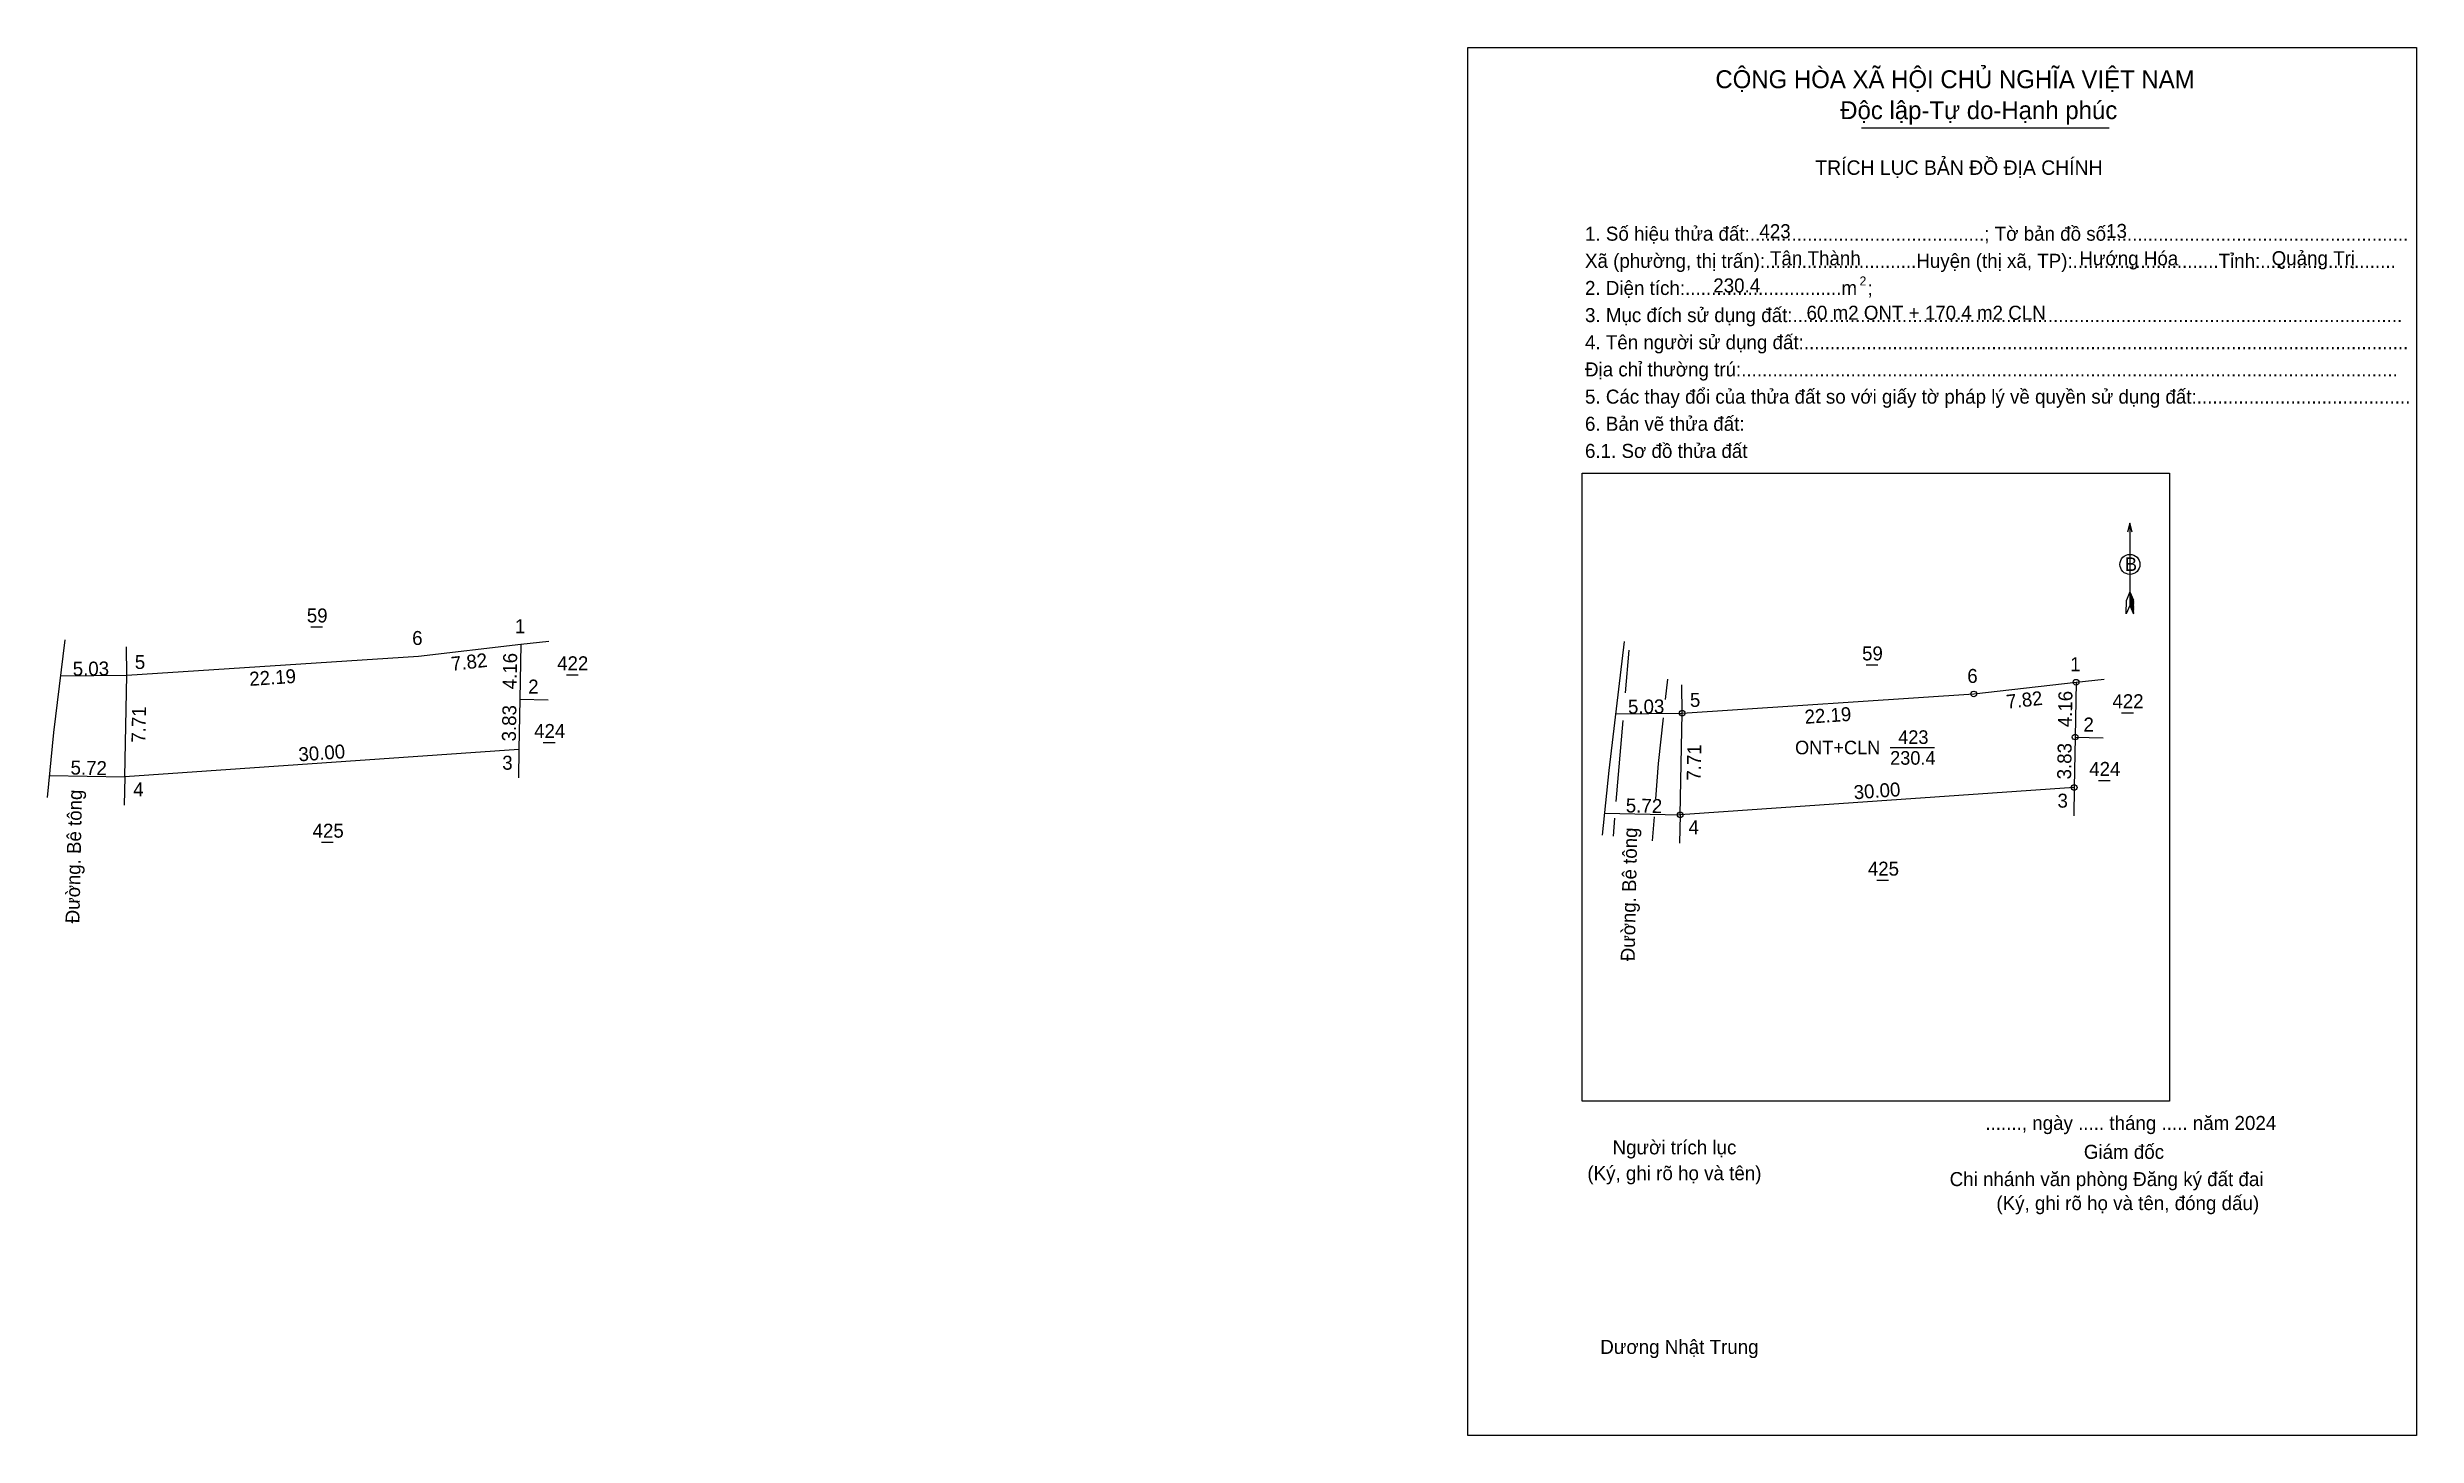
# Model space of a CAD drawing. Extents: x 540506 to 540686, y 1835771 to 1835877.
import ezdxf

# ---------------------------------------------------------------- set-up
doc = ezdxf.new("R2010")
doc.units = 0
for name, color, linetype in [('Level 1', 7, 'Continuous'), ('Level 10', 7, 'Continuous'), ('Level 11', 7, 'Continuous'), ('Level 13', 7, 'Continuous'), ('Level 2', 7, 'Continuous'), ('Level 22', 7, 'Continuous'), ('Level 27', 7, 'Continuous'), ('Level 36', 7, 'Continuous'), ('Level 49', 7, 'Continuous'), ('Level 6', 7, 'Continuous'), ('Level 8', 7, 'Continuous'), ('Level 9', 7, 'Continuous')]:
    doc.layers.add(name, color=color, linetype=linetype)

msp = doc.modelspace()

# ---------------------------------------------------------------- linework, layer by layer
at = {"layer": 'Level 1'}
for p, q in [((540613.89, 1835876.68), (540613.89, 1835876.68)), ((540622.57, 1835844.36), (540622.57, 1835844.36)), ((540664.16, 1835840.56), (540664.16, 1835834.32)), ((540663.88, 1835833.68), (540663.9, 1835834.71)), ((540664.16, 1835834.32), (540663.88, 1835833.68)), ((540664.16, 1835835.35), (540663.9, 1835834.71)), ((540664.16, 1835835.35), (540664.42, 1835834.71)), ((540664.16, 1835835.26), (540664.42, 1835834.62)), ((540664.16, 1835835.17), (540664.42, 1835834.53)), ((540664.16, 1835835.08), (540664.43, 1835834.44)), ((540664.16, 1835834.99), (540664.43, 1835834.35)), ((540664.16, 1835834.9), (540664.43, 1835834.25)), ((540664.16, 1835834.81), (540664.43, 1835834.16)), ((540664.16, 1835834.72), (540664.43, 1835834.07)), ((540664.16, 1835834.63), (540664.43, 1835833.98)), ((540664.16, 1835834.54), (540664.43, 1835833.88)), ((540664.16, 1835834.45), (540664.43, 1835833.79)), ((540664.16, 1835834.32), (540664.43, 1835833.68)), ((540664.43, 1835833.68), (540664.42, 1835834.71)), ((540685.93, 1835771.3), (540685.93, 1835771.3))]:
    msp.add_line(p, q, dxfattribs=at)
msp.add_lwpolyline([(540622.57, 1835844.36), (540667.16, 1835844.36), (540667.16, 1835796.7), (540622.57, 1835796.7)], close=True, dxfattribs=at)
msp.add_lwpolyline([(540664.34, 1835839.89), (540664.16, 1835840.56), (540663.98, 1835839.89)], dxfattribs=at)
msp.add_circle((540664.16, 1835837.44), 0.761, dxfattribs=at)
at = {"layer": 'Level 10'}
for p, q in [((540624.62, 1835821.8), (540625.78, 1835831.58)), ((540624.12, 1835816.87), (540624.62, 1835821.8))]:
    msp.add_line(p, q, dxfattribs=at)
for points in [[(540626.12, 1835830.93), (540625.84, 1835827.68)], [(540625.66, 1835825.59), (540625.13, 1835819.44)], [(540625.02, 1835818.16), (540624.91, 1835816.81)]]:
    msp.add_lwpolyline(points, dxfattribs=at)
msp.add_lwpolyline([(540652.3, 1835827.6), (540660.07, 1835828.49), (540660, 1835824.33), (540659.93, 1835820.5), (540630.01, 1835818.43), (540630.16, 1835826.14)], close=True, dxfattribs=at)
at = {"layer": 'Level 11'}
for centre in [(540660.07, 1835828.49), (540652.3, 1835827.6), (540652.3, 1835827.6), (540630.16, 1835826.14), (540660, 1835824.33), (540659.93, 1835820.5), (540630.01, 1835818.43)]:
    msp.add_circle(centre, 0.215, dxfattribs=at)
at = {"layer": 'Level 13'}
for p, q in [((540643.78, 1835870.59), (540662.59, 1835870.59)), ((540625.13, 1835826.09), (540630.16, 1835826.14)), ((540624.29, 1835818.54), (540630.01, 1835818.43))]:
    msp.add_line(p, q, dxfattribs=at)
at = {"layer": 'Level 2'}
msp.add_lwpolyline([(540613.89, 1835876.69), (540685.93, 1835876.69), (540685.93, 1835771.3), (540613.89, 1835771.3)], close=True, dxfattribs=at)
at = {"layer": 'Level 22'}
for points in [[(540629.04, 1835828.72), (540628.87, 1835827.17)], [(540628.72, 1835825.8), (540628.33, 1835822.33), (540628.13, 1835819.65)], [(540628.02, 1835818.27), (540627.88, 1835816.44)]]:
    msp.add_lwpolyline(points, dxfattribs=at)
at = {"layer": 'Level 27'}
for p, q in [((540630.16, 1835826.14), (540630.14, 1835828.29)), ((540660.07, 1835828.49), (540662.2, 1835828.73)), ((540660, 1835824.33), (540662.14, 1835824.28)), ((540659.93, 1835820.5), (540659.9, 1835818.35)), ((540630.01, 1835818.43), (540629.96, 1835816.28))]:
    msp.add_line(p, q, dxfattribs=at)
at = {"layer": 'Level 8'}
for p, q in [((540526.03, 1835832.69), (540526.92, 1835832.69)), ((540506.52, 1835824.68), (540507.36, 1835831.72)), ((540512.06, 1835829.02), (540512.04, 1835831.17)), ((540541.97, 1835831.37), (540544.1, 1835831.61)), ((540507.03, 1835828.97), (540512.06, 1835829.02)), ((540545.43, 1835829.05), (540546.32, 1835829.05)), ((540541.9, 1835827.21), (540544.05, 1835827.16)), ((540506.02, 1835819.75), (540506.52, 1835824.68)), ((540541.83, 1835823.38), (540541.8, 1835821.23)), ((540543.68, 1835823.91), (540544.57, 1835823.91)), ((540506.19, 1835821.42), (540511.91, 1835821.31)), ((540511.91, 1835821.31), (540511.86, 1835819.16)), ((540526.84, 1835816.35), (540527.73, 1835816.35))]:
    msp.add_line(p, q, dxfattribs=at)
msp.add_lwpolyline([(540534.2, 1835830.48), (540541.97, 1835831.37), (540541.9, 1835827.21), (540541.83, 1835823.38), (540511.91, 1835821.31), (540512.06, 1835829.02)], close=True, dxfattribs=at)
at = {"layer": 'Level 9'}
for p, q in [((540644.13, 1835829.81), (540645.02, 1835829.81)), ((540663.53, 1835826.17), (540664.42, 1835826.17)), ((540645.95, 1835823.53), (540649.32, 1835823.53)), ((540661.78, 1835821.03), (540662.67, 1835821.03)), ((540644.94, 1835813.47), (540645.83, 1835813.47))]:
    msp.add_line(p, q, dxfattribs=at)

# ---------------------------------------------------------------- texts
at = {"layer": 'Level 1'}
for s, height, p in [('TRÍCH LỤC BẢN ĐỒ ĐỊA CHÍNH', 1.0995, (540640.27, 1835867.01)), ('1. Số hiệu thửa đất:.............................................; Tờ bản đồ số:.........................................................', 1.06508, (540622.78, 1835862.01)), ('Xã (phường, thị trấn):.............................Huyện (thị xã, TP):............................Tỉnh:..........................', 1.06508, (540622.78, 1835859.95)), ('2. Diện tích:..............................m  ;', 1.0651, (540622.78, 1835857.89)), ('2', 0.687, (540643.63, 1835858.61)), ('3. Mục đích sử dụng đất:.....................................................................................................................', 1.06508, (540622.78, 1835855.83)), ('4. Tên người sử dụng đất:....................................................................................................................', 1.06508, (540622.78, 1835853.77)), ('Địa chỉ thường trú:..............................................................................................................................', 1.06508, (540622.78, 1835851.71)), ('5. Các thay đổi của thửa đất so với giấy tờ pháp lý về quyền sử dụng đất:.........................................', 1.06508, (540622.78, 1835849.64)), ('6. Bản vẽ thửa đất:', 1.0651, (540622.78, 1835847.58)), ('6.1. Sơ đồ thửa đất', 1.0651, (540622.78, 1835845.52)), ('B', 1.03, (540663.78, 1835836.94)), ('......., ngày ..... tháng ..... năm 2024', 1.0651, (540653.18, 1835794.5)), ('Người trích lục', 1.0651, (540624.87, 1835792.65)), ('Giám đốc', 1.065, (540660.66, 1835792.31)), ('(Ký, ghi rõ họ và tên)', 1.0651, (540622.96, 1835790.69)), ('Chi nhánh văn phòng Đăng ký đất đai', 1.0651, (540650.47, 1835790.24)), ('(Ký, ghi rõ họ và tên, đóng dấu)', 1.0651, (540654.02, 1835788.42)), ('Dương Nhật Trung', 1.0651, (540623.94, 1835777.5))]:
    msp.add_text(s, height=height, dxfattribs=at).set_placement(p)
at = {"layer": 'Level 10'}
for s, rotation, p in [('5.03', 0.6058, (540626.05, 1835826.1)), ('Đường. Bê tông', 88.849, (540626.55, 1835807.3))]:
    msp.add_text(s, height=1.06, rotation=rotation, dxfattribs=at).set_placement(p)
at = {"layer": 'Level 13'}
for s, height, p in [('CỘNG HÒA XÃ HỘI CHỦ NGHĨA VIỆT NAM', 1.3606, (540632.68, 1835873.59)), ('Độc lập-Tự do-Hạnh phúc', 1.3606, (540642.16, 1835871.24)), ('423', 1.031, (540646.56, 1835823.81)), ('ONT+CLN', 1.031, (540638.73, 1835823.02)), ('230.4', 1.031, (540645.95, 1835822.23))]:
    msp.add_text(s, height=height, dxfattribs=at).set_placement(p)
msp.add_text('5.72', height=1.06, rotation=358.849, dxfattribs=at).set_placement((540625.87, 1835818.61))
at = {"layer": 'Level 36'}
for s, p in [('59', (540643.82, 1835830.15)), ('422', (540662.83, 1835826.52)), ('424', (540661.07, 1835821.38)), ('425', (540644.26, 1835813.81))]:
    msp.add_text(s, height=1.06, dxfattribs=at).set_placement(p)
at = {"layer": 'Level 49'}
for s, rotation, p in [('22.19', 3.7728, (540639.49, 1835825.33)), ('7.82', 6.5387, (540654.83, 1835826.47)), ('4.16', 89.0301, (540659.75, 1835825.07)), ('7.71', 88.849, (540631.56, 1835821.01)), ('3.83', 89.0301, (540659.69, 1835821.11)), ('30.00', 3.9648, (540643.22, 1835819.6))]:
    msp.add_text(s, height=1.06, rotation=rotation, dxfattribs=at).set_placement(p)
at = {"layer": 'Level 6'}
for s, height, p in [('423', 1.065, (540636.02, 1835862.2)), ('13', 1.065, (540662.35, 1835862.22)), ('Tân Thành', 1.065, (540636.83, 1835860.15)), ('Hướng Hóa', 1.065, (540660.32, 1835860.14)), ('Quảng Trị', 1.065, (540674.92, 1835860.15)), ('230.4', 1.065, (540632.52, 1835858.08)), ('60 m2 ONT + 170.4 m2 CLN', 1.0651, (540639.6, 1835856.01))]:
    msp.add_text(s, height=height, dxfattribs=at).set_placement(p)
at = {"layer": 'Level 8'}
for s, p in [('59', (540525.72, 1835833.03)), ('6', (540533.72, 1835831.32)), ('1', (540541.52, 1835832.21)), ('5', (540512.66, 1835829.5)), ('422', (540544.73, 1835829.4)), ('2', (540542.53, 1835827.63)), ('424', (540542.98, 1835824.26)), ('3', (540540.56, 1835821.85)), ('4', (540512.54, 1835819.83)), ('425', (540526.16, 1835816.69))]:
    msp.add_text(s, height=1.06, dxfattribs=at).set_placement(p)
for s, rotation, p in [('5.03', 0.6058, (540507.95, 1835828.98)), ('7.82', 6.5387, (540536.73, 1835829.35)), ('4.16', 89.0301, (540541.65, 1835827.95)), ('22.19', 3.7728, (540521.39, 1835828.21)), ('7.71', 88.849, (540513.46, 1835823.89)), ('3.83', 89.0301, (540541.59, 1835823.99)), ('30.00', 3.9648, (540525.12, 1835822.48)), ('5.72', 358.849, (540507.77, 1835821.49)), ('Đường. Bê tông', 88.849, (540508.45, 1835810.18))]:
    msp.add_text(s, height=1.06, rotation=rotation, dxfattribs=at).set_placement(p)
at = {"layer": 'Level 9'}
for s, p in [('1', (540659.62, 1835829.33)), ('6', (540651.81, 1835828.44)), ('5', (540630.75, 1835826.62)), ('2', (540660.63, 1835824.75)), ('3', (540658.66, 1835818.97)), ('4', (540630.64, 1835816.95))]:
    msp.add_text(s, height=1.06, dxfattribs=at).set_placement(p)

doc.saveas('drawing.dxf')
